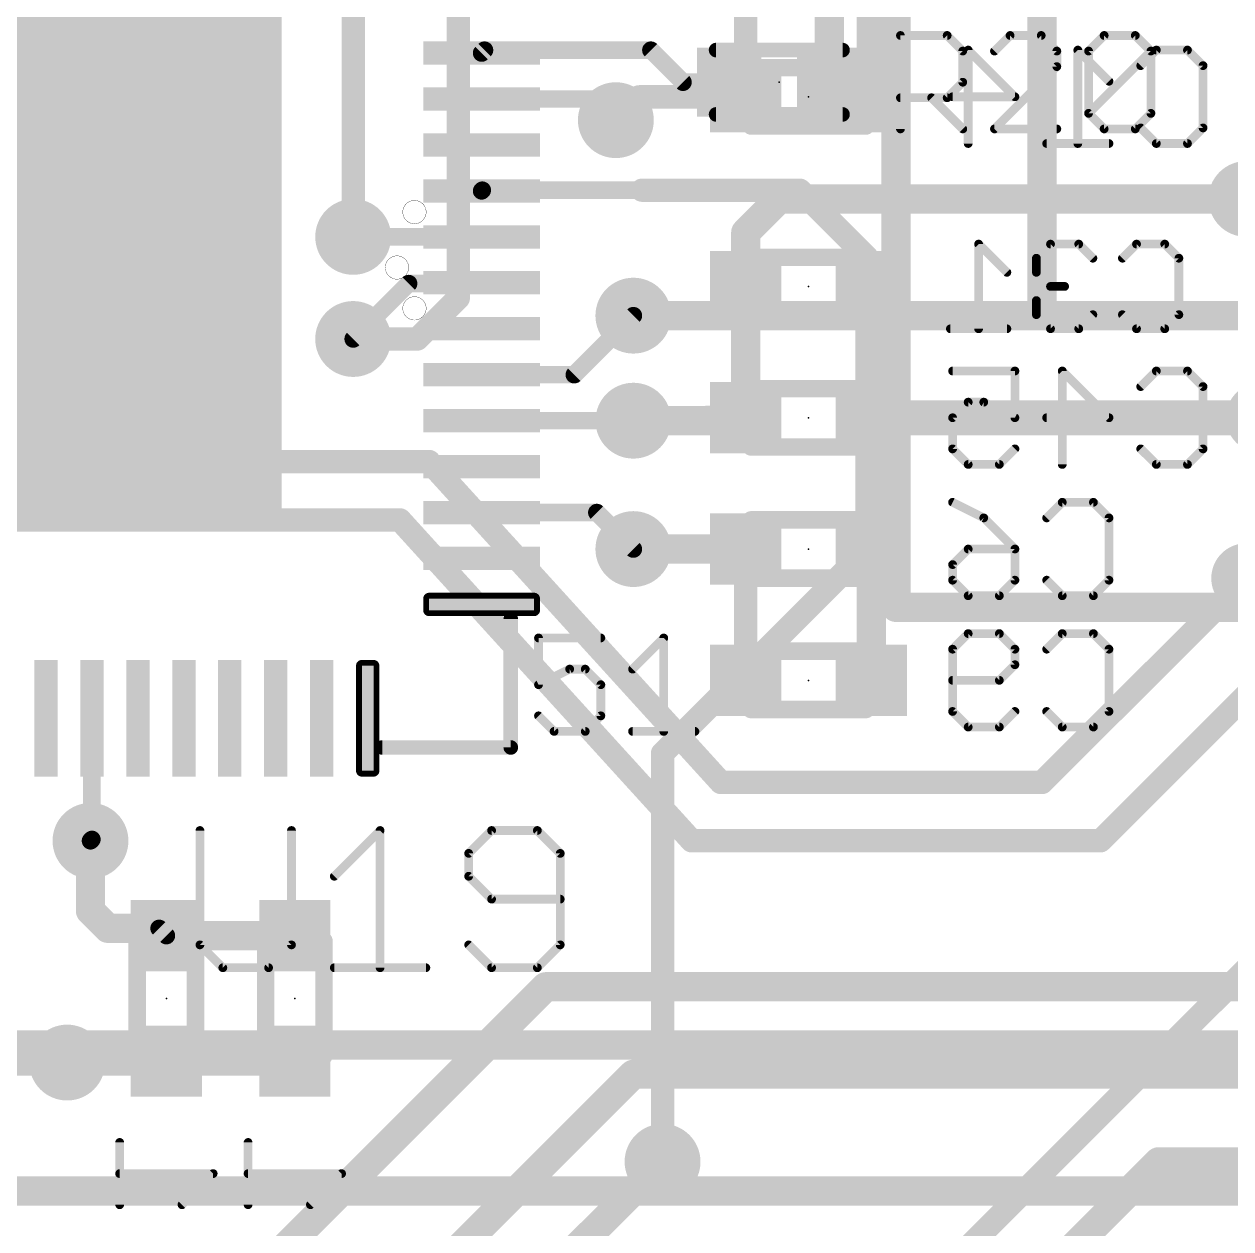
# Model space of a CAD drawing. Extents: x -18 to 144, y -21 to 125.
# Drawn here: x 57.18 to 67.68, y 59.36 to 69.85 of the extents above; entities that cross this region are included whole.
import ezdxf

# ---------------------------------------------------------------- set-up
doc = ezdxf.new("R2010")
doc.units = 0
for name, color, linetype in [('1', 22, 'CONTINUOUS'), ('114', 4, 'CONTINUOUS'), ('15', 23, 'CONTINUOUS'), ('16', 132, 'CONTINUOUS'), ('18', 110, 'CONTINUOUS'), ('21', 253, 'CONTINUOUS'), ('22', 251, 'CONTINUOUS'), ('23', 53, 'CONTINUOUS'), ('24', 53, 'CONTINUOUS'), ('25', 253, 'CONTINUOUS'), ('27', 252, 'CONTINUOUS'), ('28', 251, 'CONTINUOUS')]:
    doc.layers.add(name, color=color, linetype=linetype)

# ---------------------------------------------------------------- blocks, each defined once
blk = doc.blocks.new('RECT')
blk.add_solid([(-0.5, -0.5), (0.5, -0.5), (-0.5, 0.5), (0.5, 0.5)])
blk = doc.blocks.new('RECT32512X162560R50')
at = {"const_width": 0.0508}
blk.add_lwpolyline([(0.0762, -0.4572), (0.0762, 0.4572, 0.4142), (0.0508, 0.4826), (-0.0508, 0.4826, 0.4142), (-0.0762, 0.4572), (-0.0762, -0.4572, 0.4142), (-0.0508, -0.4826), (0.0508, -0.4826, 0.4142)], format="xyb", close=True, dxfattribs=at)
blk.add_solid([(-0.0635, -0.4699), (0.0635, -0.4699), (-0.0635, 0.4699), (0.0635, 0.4699)])
blk = doc.blocks.new('ROUNDV')
at = {"const_width": 0.5}
blk.add_lwpolyline([(0, -0.25, 1), (0, 0.25, 1), (0, -0.25)], format="xyb", dxfattribs=at)

msp = doc.modelspace()

# ---------------------------------------------------------------- linework, layer by layer
at = {"layer": '1'}
for points, const_width in [([(64.189, 69.342), (64.189, 70.485)], 0.254), ([(61.1886, 69.6214), (61.1632, 69.596)], 0.1524), ([(62.6364, 69.6214), (61.1886, 69.6214)], 0.1524), ([(62.9158, 69.342), (62.6364, 69.6214)], 0.1524), ([(63.319, 69.342), (62.9158, 69.342)], 0.1524), ([(61.1632, 69.196), (62.122, 69.196)], 0.1524), ([(62.122, 69.196), (62.3316, 69.0118)], 0.1524), ([(61.1694, 68.4022), (61.1632, 68.396)], 0.1524), ([(62.5602, 68.4022), (61.1694, 68.4022)], 0.1524), ([(62.5602, 68.4022), (63.9318, 68.4022)], 0.2032), ([(63.9318, 68.4022), (64.516, 67.818)], 0.2032), ([(60.1216, 67.996), (60.0456, 67.9958)], 0.1524), ([(61.1632, 67.996), (60.1216, 67.996)], 0.1524), ([(64.516, 67.818), (64.516, 65.278)], 0.2032), ([(60.5282, 67.5894), (60.0456, 67.1068)], 0.1524), ([(60.5282, 67.5894), (60.674, 67.5894)], 0.1524), ([(60.674, 67.5894), (61.1632, 67.596)], 0.1524), ([(61.97, 66.796), (62.484, 67.31)], 0.1524), ([(57.9882, 66.929), (56.2102, 66.929)], 0.254), ([(61.1632, 66.796), (61.97, 66.796)], 0.1524), ([(62.3066, 66.396), (61.1632, 66.396)], 0.1524), ([(62.484, 66.3956), (62.3066, 66.396)], 0.1524), ([(62.166, 65.596), (61.1632, 65.596)], 0.1524), ([(62.484, 65.278), (62.166, 65.596)], 0.1524), ([(64.516, 65.278), (62.738, 63.5)], 0.2032), ([(64.0334, 57.8358), (70.7136, 64.516)], 0.2032), ([(57.772, 63.8048), (57.772, 62.7504)], 0.1524), ([(62.738, 63.5), (62.738, 59.944)], 0.2032), ([(57.772, 62.7504), (57.7596, 62.738)], 0.1524)]:
    msp.add_lwpolyline(points, dxfattribs=dict(at, const_width=const_width))
for points, const_width in [([(61.1363, 69.6229, 1), (61.1901, 69.5691)], 0.0762), ([(61.1886, 69.6595, 1), (61.1886, 69.5833)], 0.0762), ([(61.2155, 69.5945, 1), (61.1617, 69.6483)], 0.0762), ([(62.6633, 69.6483, 1), (62.6095, 69.5945)], 0.0762), ([(62.6364, 69.5833, 1), (62.6364, 69.6595)], 0.0762), ([(62.9158, 69.3801, 1), (62.9158, 69.3039)], 0.0762), ([(63.319, 69.3039, 1), (63.319, 69.3801)], 0.0762), ([(62.8889, 69.3151, 1), (62.9427, 69.3689)], 0.0762), ([(64.1255, 69.342, 1), (64.2525, 69.342)], 0.127), ([(61.1632, 69.2341, 1), (61.1632, 69.1579)], 0.0762), ([(62.1472, 69.2246, 1), (62.0968, 69.1674)], 0.0762), ([(62.122, 69.1579, 1), (62.122, 69.2341)], 0.0762), ([(62.3064, 68.9832, 1), (62.3568, 69.0404)], 0.0762), ([(61.1694, 68.4403, 1), (61.1694, 68.3641)], 0.0762), ([(61.1963, 68.3753, 1), (61.1425, 68.4291)], 0.0762), ([(62.5602, 68.453, 1), (62.5602, 68.3514)], 0.1016), ([(62.5602, 68.3641, 1), (62.5602, 68.4403)], 0.0762), ([(63.9677, 68.4381, 1), (63.8959, 68.3663)], 0.1016), ([(63.9318, 68.3514, 1), (63.9318, 68.453)], 0.1016), ([(61.1363, 68.4229, 1), (61.1901, 68.3691)], 0.0762), ([(60.0455, 68.0339, 1), (60.0457, 67.9577)], 0.0762), ([(60.1216, 68.0341, 1), (60.1216, 67.9579)], 0.0762), ([(60.1217, 67.9579, 1), (60.1215, 68.0341)], 0.0762), ([(61.1632, 67.9579, 1), (61.1632, 68.0341)], 0.0762), ([(64.5668, 67.818, 1), (64.4652, 67.818)], 0.1016), ([(64.4801, 67.7821, 1), (64.5519, 67.8539)], 0.1016), ([(60.5282, 67.6275, 1), (60.5282, 67.5513)], 0.0762), ([(60.5551, 67.5625, 1), (60.5013, 67.6163)], 0.0762), ([(60.6735, 67.6275, 1), (60.6745, 67.5513)], 0.0762), ([(60.674, 67.5513, 1), (60.674, 67.6275)], 0.0762), ([(61.1637, 67.5579, 1), (61.1627, 67.6341)], 0.0762), ([(62.5109, 67.2831, 1), (62.4571, 67.3369)], 0.0762), ([(60.0187, 67.1337, 1), (60.0725, 67.0799)], 0.0762), ([(57.9882, 66.8655, 1), (57.9882, 66.9925)], 0.127), ([(61.1632, 66.8341, 1), (61.1632, 66.7579)], 0.0762), ([(61.9431, 66.8229, 1), (61.9969, 66.7691)], 0.0762), ([(61.97, 66.7579, 1), (61.97, 66.8341)], 0.0762), ([(61.1632, 66.4341, 1), (61.1632, 66.3579)], 0.0762), ([(62.3067, 66.4341, 1), (62.3065, 66.3579)], 0.0762), ([(62.3066, 66.3579, 1), (62.3066, 66.4341)], 0.0762), ([(62.4839, 66.3575, 1), (62.4841, 66.4337)], 0.0762), ([(61.1632, 65.6341, 1), (61.1632, 65.5579)], 0.0762), ([(62.1929, 65.6229, 1), (62.1391, 65.5691)], 0.0762), ([(62.166, 65.5579, 1), (62.166, 65.6341)], 0.0762), ([(62.4571, 65.2511, 1), (62.5109, 65.3049)], 0.0762), ([(64.4652, 65.278, 1), (64.5668, 65.278)], 0.1016), ([(64.5519, 65.2421, 1), (64.4801, 65.3139)], 0.1016), ([(57.8101, 63.8048, 1), (57.7339, 63.8048)], 0.0762), ([(62.7888, 63.5, 1), (62.6872, 63.5)], 0.1016), ([(62.7021, 63.5359, 1), (62.7739, 63.4641)], 0.1016), ([(57.7327, 62.7649, 1), (57.7865, 62.7111)], 0.0762), ([(57.7989, 62.7235, 1), (57.7451, 62.7773)], 0.0762), ([(57.7339, 62.7504, 1), (57.8101, 62.7504)], 0.0762), ([(62.6872, 59.944, 1), (62.7888, 59.944)], 0.1016)]:
    msp.add_lwpolyline(points, format="xyb", dxfattribs=dict(at, const_width=const_width))
at = {"layer": '114', "const_width": 0.0025}
for points in [[(60.579, 68.1101, 1), (60.579, 68.3133, 1), (60.579, 68.1101)], [(60.4266, 67.6275, 1), (60.4266, 67.8307, 1), (60.4266, 67.6275)], [(60.579, 67.2719, 1), (60.579, 67.4751, 1), (60.579, 67.2719)]]:
    msp.add_lwpolyline(points, format="xyb", dxfattribs=at)
at = {"layer": '15', "const_width": 0.254}
for points in [[(66.04, 67.31), (66.04, 78.994)], [(64.77, 76.962), (64.77, 64.77)], [(62.484, 67.31), (68.326, 67.31)], [(68.58, 67.31), (66.04, 67.31)], [(64.77, 64.77), (85.09, 64.77)], [(77.47, 60.96), (46.99, 60.96)], [(45.72, 59.69), (76.2, 59.69)]]:
    msp.add_lwpolyline(points, dxfattribs=at)
at = {"layer": '15', "const_width": 0.127}
for points in [[(62.484, 67.3735, 1), (62.484, 67.2465)], [(66.04, 67.3735, 1), (66.04, 67.2465)], [(65.9765, 67.31, 1), (66.1035, 67.31)], [(64.77, 64.8335, 1), (64.77, 64.7065)], [(64.7065, 64.77, 1), (64.8335, 64.77)]]:
    msp.add_lwpolyline(points, format="xyb", dxfattribs=at)
at = {"layer": '16'}
for points, const_width in [([(60.96, 70.7644), (60.96, 67.4624)], 0.2032), ([(60.0456, 67.9958), (60.0456, 70.5866)], 0.2032), ([(64.5541, 69.215), (64.5541, 70.358)], 0.254), ([(63.4619, 70.358), (63.4619, 69.215)], 0.2032), ([(62.5348, 69.215), (62.3316, 69.0118)], 0.2032), ([(63.4619, 69.215), (62.5348, 69.215)], 0.2032), ([(63.4619, 68.0339), (63.754, 68.326)], 0.254), ([(63.754, 68.326), (67.818, 68.326)], 0.254), ([(63.4619, 67.564), (63.4619, 68.0339)], 0.254), ([(63.4619, 67.564), (63.4619, 66.421)], 0.254), ([(64.5541, 67.564), (64.5541, 66.421)], 0.254), ([(60.96, 67.4624), (60.6044, 67.1068)], 0.2032), ([(60.6044, 67.1068), (60.0456, 67.1068)], 0.2032), ([(64.5541, 66.421), (64.6811, 66.548)], 0.3048), ([(64.6811, 66.548), (64.6938, 66.3448)], 0.3048), ([(63.0809, 66.3956), (62.484, 66.3956)], 0.254), ([(63.4619, 66.421), (63.0809, 66.3956)], 0.254), ([(63.0809, 66.3956), (63.5, 66.3956)], 0.254), ([(64.5541, 66.421), (64.5541, 65.278)], 0.254), ([(64.6938, 66.3448), (64.77, 66.421)], 0.3048), ([(64.77, 66.421), (67.945, 66.421)], 0.3048), ([(60.706, 66.04), (52.07, 66.04)], 0.2032), ([(63.246, 63.246), (60.706, 66.04)], 0.2032), ([(60.452, 65.532), (53.213, 65.532)], 0.2032), ([(62.992, 62.738), (60.452, 65.532)], 0.2032), ([(63.4619, 65.278), (62.484, 65.278)], 0.254), ([(63.4619, 65.278), (63.4619, 64.135)], 0.2032), ([(64.5541, 65.278), (64.5541, 64.135)], 0.254), ([(67.818, 65.024), (66.04, 63.246)], 0.2032), ([(68.834, 65.024), (66.548, 62.738)], 0.2032), ([(66.04, 63.246), (63.246, 63.246)], 0.2032), ([(57.7596, 62.738), (57.7596, 62.1284)], 0.254), ([(66.548, 62.738), (62.992, 62.738)], 0.2032), ([(57.7596, 62.1284), (57.912, 61.976)], 0.254), ([(57.912, 61.976), (58.3565, 61.976)], 0.254), ([(58.3565, 61.976), (58.42, 61.9125)], 0.1524), ([(58.42, 61.9125), (59.5376, 61.9125)], 0.254), ([(61.722, 61.468), (58.7248, 58.4708)], 0.254), ([(77.47, 61.468), (61.722, 61.468)], 0.254), ([(56.6928, 60.8203), (57.5691, 60.8203)], 0.254), ([(57.5691, 60.8203), (57.5564, 60.8076)], 0.254), ([(57.5945, 60.8203), (57.5564, 60.8076)], 0.254), ([(58.42, 60.8203), (57.5945, 60.8203)], 0.254), ([(59.5376, 60.8203), (58.42, 60.8203)], 0.254), ([(59.7408, 57.9628), (62.484, 60.706)], 0.254), ([(62.484, 60.706), (84.836, 60.706)], 0.254), ([(62.738, 59.944), (60.2488, 57.4548)], 0.254), ([(64.516, 57.404), (67.056, 59.944)], 0.254), ([(67.056, 59.944), (77.47, 59.944)], 0.254)]:
    msp.add_lwpolyline(points, dxfattribs=dict(at, const_width=const_width))
for points, const_width in [([(62.5348, 69.2658, 1), (62.5348, 69.1642)], 0.1016), ([(62.5707, 69.1791, 1), (62.4989, 69.2509)], 0.1016), ([(63.4619, 69.1642, 1), (63.4619, 69.2658)], 0.1016), ([(63.4111, 69.215, 1), (63.5127, 69.215)], 0.1016), ([(64.4906, 69.215, 1), (64.6176, 69.215)], 0.127), ([(62.2957, 69.0477, 1), (62.3675, 68.9759)], 0.1016), ([(63.754, 68.3895, 1), (63.754, 68.2625)], 0.127), ([(63.7989, 68.2811, 1), (63.7091, 68.3709)], 0.127), ([(63.5254, 68.0339, 1), (63.3984, 68.0339)], 0.127), ([(63.417, 68.0788, 1), (63.5068, 67.989)], 0.127), ([(59.9948, 67.9958, 1), (60.0964, 67.9958)], 0.1016), ([(63.5254, 67.564, 1), (63.3984, 67.564)], 0.127), ([(64.6176, 67.564, 1), (64.4906, 67.564)], 0.127), ([(60.9959, 67.4265, 1), (60.9241, 67.4983)], 0.1016), ([(63.3984, 67.564, 1), (63.5254, 67.564)], 0.127), ([(60.9092, 67.4624, 1), (61.0108, 67.4624)], 0.1016), ([(60.0456, 67.1576, 1), (60.0456, 67.056)], 0.1016), ([(60.5685, 67.1427, 1), (60.6403, 67.0709)], 0.1016), ([(60.6044, 67.056, 1), (60.6044, 67.1576)], 0.1016), ([(64.7572, 66.5528, 1), (64.605, 66.5432)], 0.1524), ([(64.735, 66.4941, 1), (64.6272, 66.6019)], 0.1524), ([(62.484, 66.4591, 1), (62.484, 66.3321)], 0.127), ([(63.0809, 66.4591, 1), (63.0809, 66.3321)], 0.127), ([(63.0767, 66.459, 1), (63.0851, 66.3322)], 0.127), ([(63.0809, 66.3321, 1), (63.0809, 66.4591)], 0.127), ([(63.3984, 66.421, 1), (63.5254, 66.421)], 0.127), ([(63.4661, 66.3576, 1), (63.4577, 66.4844)], 0.127), ([(63.5, 66.3321, 1), (63.5, 66.4591)], 0.127), ([(64.5002, 66.4749, 1), (64.608, 66.3671)], 0.1524), ([(64.6176, 66.421, 1), (64.4906, 66.421)], 0.127), ([(64.4906, 66.421, 1), (64.6176, 66.421)], 0.127), ([(64.6399, 66.3987, 1), (64.7477, 66.2909)], 0.1524), ([(64.77, 66.4972, 1), (64.77, 66.3448)], 0.1524), ([(64.8239, 66.3671, 1), (64.7161, 66.4749)], 0.1524), ([(64.6177, 66.34, 1), (64.7699, 66.3496)], 0.1524), ([(60.7436, 66.0742, 1), (60.6684, 66.0058)], 0.1016), ([(60.706, 65.9892, 1), (60.706, 66.0908)], 0.1016), ([(60.4896, 65.5662, 1), (60.4144, 65.4978)], 0.1016), ([(60.452, 65.4812, 1), (60.452, 65.5828)], 0.1016), ([(62.484, 65.3415, 1), (62.484, 65.2145)], 0.127), ([(63.5127, 65.278, 1), (63.4111, 65.278)], 0.1016), ([(63.4619, 65.2145, 1), (63.4619, 65.3415)], 0.127), ([(64.6176, 65.278, 1), (64.4906, 65.278)], 0.127), ([(64.4906, 65.278, 1), (64.6176, 65.278)], 0.127), ([(63.4111, 64.135, 1), (63.5127, 64.135)], 0.1016), ([(64.4906, 64.135, 1), (64.6176, 64.135)], 0.127), ([(63.246, 63.2968, 1), (63.246, 63.1952)], 0.1016), ([(63.2084, 63.2118, 1), (63.2836, 63.2802)], 0.1016), ([(66.0041, 63.2819, 1), (66.0759, 63.2101)], 0.1016), ([(66.04, 63.1952, 1), (66.04, 63.2968)], 0.1016), ([(57.8231, 62.738, 1), (57.6961, 62.738)], 0.127), ([(62.992, 62.7888, 1), (62.992, 62.6872)], 0.1016), ([(62.9544, 62.7038, 1), (63.0296, 62.7722)], 0.1016), ([(66.5121, 62.7739, 1), (66.5839, 62.7021)], 0.1016), ([(66.548, 62.6872, 1), (66.548, 62.7888)], 0.1016), ([(57.8045, 62.1733, 1), (57.7147, 62.0835)], 0.127), ([(57.6961, 62.1284, 1), (57.8231, 62.1284)], 0.127), ([(57.912, 62.0395, 1), (57.912, 61.9125)], 0.127), ([(57.8671, 61.9311, 1), (57.9569, 62.0209)], 0.127), ([(58.3565, 61.9125, 1), (58.3565, 62.0395)], 0.127), ([(58.3834, 62.0029, 1), (58.3296, 61.9491)], 0.0762), ([(58.42, 61.976, 1), (58.42, 61.849)], 0.127), ([(58.3931, 61.8856, 1), (58.4469, 61.9394)], 0.0762), ([(59.5376, 61.849, 1), (59.5376, 61.976)], 0.127), ([(61.722, 61.5315, 1), (61.722, 61.4045)], 0.127), ([(61.7669, 61.4231, 1), (61.6771, 61.5129)], 0.127), ([(57.5363, 60.8678, 1), (57.5765, 60.7474)], 0.127), ([(57.5115, 60.8525, 1), (57.6013, 60.7627)], 0.127), ([(57.614, 60.7754, 1), (57.5242, 60.8652)], 0.127), ([(57.5945, 60.8838, 1), (57.5945, 60.7568)], 0.127), ([(57.5691, 60.7568, 1), (57.5691, 60.8838)], 0.127), ([(57.6146, 60.7601, 1), (57.5744, 60.8805)], 0.127), ([(58.42, 60.8838, 1), (58.42, 60.7568)], 0.127), ([(58.42, 60.7568, 1), (58.42, 60.8838)], 0.127), ([(59.5376, 60.7568, 1), (59.5376, 60.8838)], 0.127), ([(62.484, 60.7695, 1), (62.484, 60.6425)], 0.127), ([(62.5289, 60.6611, 1), (62.4391, 60.7509)], 0.127), ([(62.7829, 59.8991, 1), (62.6931, 59.9889)], 0.127), ([(67.056, 60.0075, 1), (67.056, 59.8805)], 0.127), ([(67.1009, 59.8991, 1), (67.0111, 59.9889)], 0.127)]:
    msp.add_lwpolyline(points, format="xyb", dxfattribs=dict(at, const_width=const_width))
at = {"layer": '21'}
for points, const_width in [([(63.204, 69.6538, 1), (63.204, 69.5902)], 0.0635), ([(64.304, 69.5902, 1), (64.304, 69.6538)], 0.0635), ([(63.204, 69.0938, 1), (63.204, 69.0302)], 0.0635), ([(64.304, 69.0302, 1), (64.304, 69.0938)], 0.0635), ([(61.449, 64.6684, 1), (61.3854, 64.6684)], 0.0635), ([(61.6776, 64.504, 1), (61.6395, 64.504)], 0.0381), ([(61.6585, 64.523, 1), (61.6585, 64.4849)], 0.0381), ([(62.2008, 64.4849, 1), (62.2008, 64.523)], 0.0381), ([(62.7673, 64.504, 1), (62.7292, 64.504)], 0.0381), ([(62.7617, 64.4905, 1), (62.7348, 64.5175)], 0.0381), ([(61.9297, 64.2519, 1), (61.9297, 64.2138)], 0.0381), ([(61.9382, 64.2158, 1), (61.9211, 64.2499)], 0.0381), ([(62.0787, 64.2463, 1), (62.0518, 64.2194)], 0.0381), ([(62.0652, 64.2138, 1), (62.0652, 64.2519)], 0.0381), ([(62.4636, 64.2463, 1), (62.4905, 64.2194)], 0.0381), ([(61.65, 64.1143, 1), (61.667, 64.0802)], 0.0381), ([(61.6395, 64.0972, 1), (61.6776, 64.0972)], 0.0381), ([(62.2199, 64.0972, 1), (62.1818, 64.0972)], 0.0381), ([(62.1874, 64.0838, 1), (62.2143, 64.1107)], 0.0381), ([(61.672, 63.8396, 1), (61.645, 63.8126)], 0.0381), ([(62.2143, 63.8126, 1), (62.1874, 63.8396)], 0.0381), ([(62.1818, 63.8261, 1), (62.2199, 63.8261)], 0.0381), ([(61.7941, 63.7096, 1), (61.7941, 63.6715)], 0.0381), ([(61.7806, 63.677, 1), (61.8076, 63.704)], 0.0381), ([(62.0518, 63.704, 1), (62.0787, 63.677)], 0.0381), ([(62.0652, 63.6715, 1), (62.0652, 63.7096)], 0.0381), ([(62.4771, 63.7096, 1), (62.4771, 63.6715)], 0.0381), ([(62.7292, 63.6905, 1), (62.7673, 63.6905)], 0.0381), ([(63.0194, 63.6715, 1), (63.0194, 63.7096)], 0.0381), ([(60.2996, 63.5826, 1), (60.2996, 63.5191)], 0.0635), ([(61.3854, 63.5508, 1), (61.449, 63.5508)], 0.0635), ([(61.4172, 63.5191, 1), (61.4172, 63.5826)], 0.0635)]:
    msp.add_lwpolyline(points, format="xyb", dxfattribs=dict(at, const_width=const_width))
for points, const_width in [([(63.204, 69.622), (64.304, 69.622)], 0.127), ([(63.204, 69.062), (64.304, 69.062)], 0.127), ([(61.4172, 64.6684), (61.4172, 63.5508)], 0.127), ([(62.2008, 64.504), (61.6585, 64.504)], 0.0762), ([(61.6585, 64.504), (61.6585, 64.0972)], 0.0762), ([(62.4771, 64.2328), (62.7482, 64.504)], 0.0762), ([(62.7482, 64.504), (62.7482, 63.6905)], 0.0762), ([(61.6585, 64.0972), (61.9297, 64.2328)], 0.0762), ([(61.9297, 64.2328), (62.0652, 64.2328)], 0.0762), ([(62.0652, 64.2328), (62.2008, 64.0972)], 0.0762), ([(62.2008, 64.0972), (62.2008, 63.8261)], 0.0762), ([(61.7941, 63.6905), (61.6585, 63.8261)], 0.0762), ([(62.2008, 63.8261), (62.0652, 63.6905)], 0.0762), ([(62.0652, 63.6905), (61.7941, 63.6905)], 0.0762), ([(62.4771, 63.6905), (63.0194, 63.6905)], 0.0762), ([(61.4172, 63.5508), (60.2996, 63.5508)], 0.127)]:
    msp.add_lwpolyline(points, dxfattribs=dict(at, const_width=const_width))
at = {"layer": '22', "const_width": 0.1524}
for points in [[(63.508, 69.469), (64.508, 69.469)], [(64.508, 68.961), (63.508, 68.961)], [(63.508, 67.818), (64.508, 67.818)], [(64.508, 67.31), (63.508, 67.31)], [(63.508, 66.675), (64.508, 66.675)], [(64.508, 66.167), (63.508, 66.167)], [(63.508, 65.532), (64.508, 65.532)], [(64.508, 65.024), (63.508, 65.024)], [(63.508, 64.389), (64.508, 64.389)], [(64.508, 63.881), (63.508, 63.881)], [(58.166, 60.8664), (58.166, 61.8664)], [(58.674, 61.8664), (58.674, 60.8664)], [(59.2836, 60.8664), (59.2836, 61.8664)], [(59.7916, 61.8664), (59.7916, 60.8664)]]:
    msp.add_lwpolyline(points, dxfattribs=at)
at = {"layer": '22', "const_width": 0.0762}
for points in [[(63.508, 69.5071, 1), (63.508, 69.4309)], [(64.508, 69.4309, 1), (64.508, 69.5071)], [(63.508, 68.9991, 1), (63.508, 68.9229)], [(64.508, 68.9229, 1), (64.508, 68.9991)], [(63.508, 67.8561, 1), (63.508, 67.7799)], [(64.508, 67.7799, 1), (64.508, 67.8561)], [(63.508, 67.3481, 1), (63.508, 67.2719)], [(64.508, 67.2719, 1), (64.508, 67.3481)], [(63.508, 66.7131, 1), (63.508, 66.6369)], [(64.508, 66.6369, 1), (64.508, 66.7131)], [(63.508, 66.2051, 1), (63.508, 66.1289)], [(64.508, 66.1289, 1), (64.508, 66.2051)], [(63.508, 65.5701, 1), (63.508, 65.4939)], [(64.508, 65.4939, 1), (64.508, 65.5701)], [(63.508, 65.0621, 1), (63.508, 64.9859)], [(64.508, 64.9859, 1), (64.508, 65.0621)], [(63.508, 64.4271, 1), (63.508, 64.3509)], [(64.508, 64.3509, 1), (64.508, 64.4271)], [(63.508, 63.9191, 1), (63.508, 63.8429)], [(64.508, 63.8429, 1), (64.508, 63.9191)], [(58.2041, 61.8664, 1), (58.1279, 61.8664)], [(58.7121, 61.8664, 1), (58.6359, 61.8664)], [(59.3217, 61.8664, 1), (59.2455, 61.8664)], [(59.8297, 61.8664, 1), (59.7535, 61.8664)], [(58.1279, 60.8664, 1), (58.2041, 60.8664)], [(58.6359, 60.8664, 1), (58.7121, 60.8664)], [(59.2455, 60.8664, 1), (59.3217, 60.8664)], [(59.7535, 60.8664, 1), (59.8297, 60.8664)]]:
    msp.add_lwpolyline(points, format="xyb", dxfattribs=at)
at = {"layer": '23'}
msp.add_point((63.754, 69.342), dxfattribs=at)
at = {"layer": '24'}
for p in [(64.008, 69.215), (64.008, 67.564), (64.008, 66.421), (64.008, 65.278), (64.008, 64.135), (58.42, 61.3664), (59.5376, 61.3664)]:
    msp.add_point(p, dxfattribs=at)
at = {"layer": '25', "const_width": 0.0762}
for points in [[(64.8081, 68.9356), (64.8081, 69.7491)], [(64.8081, 69.7491), (65.2148, 69.7491)], [(65.2148, 69.7491), (65.3504, 69.6135)], [(65.7623, 69.7491), (65.6267, 69.6135)], [(66.0334, 69.7491), (65.7623, 69.7491)], [(66.169, 69.6135), (66.0334, 69.7491)], [(66.4453, 69.6135), (66.5808, 69.7491)], [(66.5808, 69.7491), (66.852, 69.7491)], [(66.852, 69.7491), (66.9876, 69.6135)], [(65.3504, 69.6135), (65.3504, 69.3423)], [(66.169, 69.4779), (66.169, 69.6135)], [(66.4453, 69.0712), (66.4453, 69.6135)], [(66.4453, 69.0712), (66.9876, 69.6135)], [(66.9876, 69.6135), (66.9876, 69.0712)], [(65.6267, 68.9356), (66.169, 69.4779)], [(65.3504, 69.3423), (65.2148, 69.2068)], [(65.2148, 69.2068), (64.8081, 69.2068)], [(65.0793, 69.2068), (65.3504, 68.9356)], [(66.5808, 68.9356), (66.4453, 69.0712)], [(66.9876, 69.0712), (66.852, 68.9356)], [(66.169, 68.9356), (65.6267, 68.9356)], [(66.852, 68.9356), (66.5808, 68.9356)]]:
    msp.add_lwpolyline(points, dxfattribs=at)
at = {"layer": '25', "const_width": 0.0381}
for points in [[(64.8271, 69.7491, 1), (64.7891, 69.7491)], [(64.8081, 69.7681, 1), (64.8081, 69.73)], [(65.2283, 69.7626, 1), (65.2014, 69.7356)], [(65.2148, 69.73, 1), (65.2148, 69.7681)], [(65.7623, 69.7681, 1), (65.7623, 69.73)], [(65.7757, 69.7356, 1), (65.7488, 69.7626)], [(66.0469, 69.7626, 1), (66.02, 69.7356)], [(66.0334, 69.73, 1), (66.0334, 69.7681)], [(66.5808, 69.7681, 1), (66.5808, 69.73)], [(66.5943, 69.7356, 1), (66.5674, 69.7626)], [(66.8655, 69.7626, 1), (66.8385, 69.7356)], [(66.852, 69.73, 1), (66.852, 69.7681)], [(65.3695, 69.6135, 1), (65.3314, 69.6135)], [(65.337, 69.6, 1), (65.3639, 69.627)], [(65.6132, 69.627, 1), (65.6401, 69.6)], [(66.1881, 69.6135, 1), (66.15, 69.6135)], [(66.1555, 69.6, 1), (66.1825, 69.627)], [(66.4318, 69.627, 1), (66.4587, 69.6)], [(66.4643, 69.6135, 1), (66.4262, 69.6135)], [(67.0066, 69.6135, 1), (66.9685, 69.6135)], [(67.0011, 69.6, 1), (66.9741, 69.627)], [(66.9741, 69.6, 1), (67.0011, 69.627)], [(66.15, 69.4779, 1), (66.1881, 69.4779)], [(66.1825, 69.4645, 1), (66.1555, 69.4914)], [(65.3314, 69.3423, 1), (65.3695, 69.3423)], [(65.3639, 69.3289, 1), (65.337, 69.3558)], [(64.8081, 69.2258, 1), (64.8081, 69.1877)], [(65.0927, 69.2202, 1), (65.0658, 69.1933)], [(65.2014, 69.2202, 1), (65.2283, 69.1933)], [(65.2148, 69.1877, 1), (65.2148, 69.2258)], [(66.4587, 69.0847, 1), (66.4318, 69.0577)], [(66.4318, 69.0847, 1), (66.4587, 69.0577)], [(67.0011, 69.0577, 1), (66.9741, 69.0847)], [(66.4262, 69.0712, 1), (66.4643, 69.0712)], [(66.9685, 69.0712, 1), (67.0066, 69.0712)], [(64.7891, 68.9356, 1), (64.8271, 68.9356)], [(65.337, 68.9221, 1), (65.3639, 68.9491)], [(65.6132, 68.9491, 1), (65.6401, 68.9221)], [(65.6267, 68.9547, 1), (65.6267, 68.9166)], [(66.169, 68.9166, 1), (66.169, 68.9547)], [(66.5808, 68.9547, 1), (66.5808, 68.9166)], [(66.5674, 68.9221, 1), (66.5943, 68.9491)], [(66.8385, 68.9491, 1), (66.8655, 68.9221)], [(66.852, 68.9166, 1), (66.852, 68.9547)]]:
    msp.add_lwpolyline(points, format="xyb", dxfattribs=at)
at = {"layer": '27', "const_width": 0.0381}
for points in [[(58.7311, 62.8279, 1), (58.693, 62.8279)], [(59.5277, 62.8279, 1), (59.4896, 62.8279)], [(60.2988, 62.8279, 1), (60.2607, 62.8279)], [(60.2932, 62.8144, 1), (60.2663, 62.8414)], [(61.25, 62.847, 1), (61.25, 62.8089)], [(61.2635, 62.8144, 1), (61.2366, 62.8414)], [(61.6618, 62.8414, 1), (61.6348, 62.8144)], [(61.6483, 62.8089, 1), (61.6483, 62.847)], [(61.0699, 62.6288, 1), (61.0318, 62.6288)], [(61.0374, 62.6423, 1), (61.0644, 62.6153)], [(61.8665, 62.6288, 1), (61.8284, 62.6288)], [(61.834, 62.6153, 1), (61.8609, 62.6423)], [(59.868, 62.4431, 1), (59.895, 62.4162)], [(61.0318, 62.4296, 1), (61.0699, 62.4296)], [(61.0644, 62.4431, 1), (61.0374, 62.4162)], [(61.25, 62.2496, 1), (61.25, 62.2115)], [(61.2366, 62.217, 1), (61.2635, 62.244)], [(61.8474, 62.2115, 1), (61.8474, 62.2496)], [(58.7256, 61.8457, 1), (58.6986, 61.8188)], [(59.5221, 61.8188, 1), (59.4952, 61.8457)], [(61.0644, 61.8457, 1), (61.0374, 61.8188)], [(61.8609, 61.8188, 1), (61.834, 61.8457)], [(58.693, 61.8322, 1), (58.7311, 61.8322)], [(59.4896, 61.8322, 1), (59.5277, 61.8322)], [(61.8284, 61.8322, 1), (61.8665, 61.8322)], [(58.9112, 61.6522, 1), (58.9112, 61.6141)], [(58.8978, 61.6196, 1), (58.9247, 61.6466)], [(59.296, 61.6466, 1), (59.323, 61.6196)], [(59.3095, 61.6141, 1), (59.3095, 61.6522)], [(59.8815, 61.6522, 1), (59.8815, 61.6141)], [(60.2607, 61.6331, 1), (60.2988, 61.6331)], [(60.678, 61.6141, 1), (60.678, 61.6522)], [(61.25, 61.6522, 1), (61.25, 61.6141)], [(61.2366, 61.6196, 1), (61.2635, 61.6466)], [(61.6348, 61.6466, 1), (61.6618, 61.6196)], [(61.6483, 61.6141, 1), (61.6483, 61.6522)]]:
    msp.add_lwpolyline(points, format="xyb", dxfattribs=at)
at = {"layer": '27', "const_width": 0.0762}
for points in [[(58.7121, 62.8279), (58.7121, 61.8322)], [(59.5086, 61.8322), (59.5086, 62.8279)], [(59.8815, 62.4296), (60.2798, 62.8279)], [(60.2798, 62.8279), (60.2798, 61.6331)], [(61.25, 62.8279), (61.0509, 62.6288)], [(61.6483, 62.8279), (61.25, 62.8279)], [(61.8474, 62.6288), (61.6483, 62.8279)], [(61.0509, 62.6288), (61.0509, 62.4296)], [(61.8474, 61.8322), (61.8474, 62.6288)], [(61.0509, 62.4296), (61.25, 62.2305)], [(61.25, 62.2305), (61.8474, 62.2305)], [(58.7121, 61.8322), (58.9112, 61.6331)], [(59.3095, 61.6331), (59.5086, 61.8322)], [(61.0509, 61.8322), (61.25, 61.6331)], [(61.6483, 61.6331), (61.8474, 61.8322)], [(58.9112, 61.6331), (59.3095, 61.6331)], [(59.8815, 61.6331), (60.678, 61.6331)], [(61.25, 61.6331), (61.6483, 61.6331)]]:
    msp.add_lwpolyline(points, dxfattribs=at)
at = {"layer": '28', "const_width": 0.0762}
for points in [[(65.3977, 68.8086), (65.3977, 69.6221)], [(65.3977, 69.6221), (65.8045, 69.2153)], [(66.6231, 69.3509), (66.3519, 69.6221)], [(66.3519, 69.6221), (66.3519, 68.8086)], [(66.8993, 69.4865), (67.0349, 69.6221)], [(67.0349, 69.6221), (67.3061, 69.6221)], [(67.3061, 69.6221), (67.4416, 69.4865)], [(67.4416, 69.4865), (67.4416, 68.9442)], [(65.8045, 69.2153), (65.2622, 69.2153)], [(67.0349, 68.8086), (66.8993, 68.9442)], [(67.4416, 68.9442), (67.3061, 68.8086)], [(66.6231, 68.8086), (66.0807, 68.8086)], [(67.3061, 68.8086), (67.0349, 68.8086)], [(65.7343, 67.6872), (65.4886, 67.9329)], [(65.4886, 67.9329), (65.4886, 67.1957)], [(66.1141, 67.9329), (65.9912, 67.8101)], [(66.3599, 67.9329), (66.1141, 67.9329)], [(66.4827, 67.8101), (66.3599, 67.9329)], [(66.7397, 67.8101), (66.8625, 67.9329)], [(66.8625, 67.9329), (67.1083, 67.9329)], [(67.1083, 67.9329), (67.2311, 67.8101)], [(65.9912, 67.8101), (65.9912, 67.6872)], [(67.2311, 67.8101), (67.2311, 67.3186)], [(65.9912, 67.6872), (66.1141, 67.5643)], [(66.1141, 67.5643), (65.9912, 67.4414)], [(66.1141, 67.5643), (66.237, 67.5643)], [(65.9912, 67.4414), (65.9912, 67.3186)], [(65.9912, 67.3186), (66.1141, 67.1957)], [(66.3599, 67.1957), (66.4827, 67.3186)], [(66.8625, 67.1957), (66.7397, 67.3186)], [(67.2311, 67.3186), (67.1083, 67.1957)], [(65.7343, 67.1957), (65.2428, 67.1957)], [(66.1141, 67.1957), (66.3599, 67.1957)], [(67.1083, 67.1957), (66.8625, 67.1957)], [(65.2622, 66.8281), (65.8045, 66.8281)], [(65.8045, 66.8281), (65.8045, 66.4213)], [(66.2163, 66.0146), (66.2163, 66.8281)], [(66.2163, 66.8281), (66.6231, 66.4213)], [(66.8993, 66.6925), (67.0349, 66.8281)], [(67.0349, 66.8281), (67.3061, 66.8281)], [(67.3061, 66.8281), (67.4416, 66.6925)], [(67.4416, 66.6925), (67.4416, 66.1502)], [(65.3977, 66.5569), (65.2622, 66.4213)], [(65.5333, 66.5569), (65.3977, 66.5569)], [(65.8045, 66.4213), (65.5333, 66.5569)], [(65.2622, 66.4213), (65.2622, 66.1502)], [(66.6231, 66.4213), (66.0807, 66.4213)], [(65.2622, 66.1502), (65.3977, 66.0146)], [(65.6689, 66.0146), (65.8045, 66.1502)], [(67.0349, 66.0146), (66.8993, 66.1502)], [(67.4416, 66.1502), (67.3061, 66.0146)], [(65.3977, 66.0146), (65.6689, 66.0146)], [(67.3061, 66.0146), (67.0349, 66.0146)], [(65.2622, 65.6851), (65.5333, 65.5495)], [(66.0807, 65.5495), (66.2163, 65.6851)], [(66.2163, 65.6851), (66.4875, 65.6851)], [(66.4875, 65.6851), (66.6231, 65.5495)], [(65.5333, 65.5495), (65.8045, 65.2783)], [(66.6231, 65.5495), (66.6231, 65.0072)], [(65.2622, 65.1428), (65.3977, 65.2783)], [(65.3977, 65.2783), (65.8045, 65.2783)], [(65.8045, 65.2783), (65.8045, 65.0072)], [(65.2622, 65.0072), (65.2622, 65.1428)], [(65.3977, 64.8716), (65.2622, 65.0072)], [(65.8045, 65.0072), (65.6689, 64.8716)], [(66.2163, 64.8716), (66.0807, 65.0072)], [(66.6231, 65.0072), (66.4875, 64.8716)], [(65.6689, 64.8716), (65.3977, 64.8716)], [(66.4875, 64.8716), (66.2163, 64.8716)], [(65.2622, 64.4065), (65.3977, 64.5421)], [(65.3977, 64.5421), (65.6689, 64.5421)], [(65.6689, 64.5421), (65.8045, 64.4065)], [(66.0807, 64.4065), (66.2163, 64.5421)], [(66.2163, 64.5421), (66.4875, 64.5421)], [(66.4875, 64.5421), (66.6231, 64.4065)], [(65.2622, 63.8642), (65.2622, 64.4065)], [(65.8045, 64.4065), (65.8045, 64.2709)], [(66.6231, 64.4065), (66.6231, 63.8642)], [(65.8045, 64.2709), (65.6689, 64.1353)], [(65.6689, 64.1353), (65.2622, 64.1353)], [(65.3977, 63.7286), (65.2622, 63.8642)], [(65.8045, 63.8642), (65.6689, 63.7286)], [(66.2163, 63.7286), (66.0807, 63.8642)], [(66.6231, 63.8642), (66.4875, 63.7286)], [(65.6689, 63.7286), (65.3977, 63.7286)], [(66.4875, 63.7286), (66.2163, 63.7286)], [(58.0136, 59.5699), (58.0136, 60.1122)], [(59.1312, 59.5699), (59.1312, 60.1122)], [(58.8271, 59.8411), (58.0136, 59.8411)], [(58.5559, 59.5699), (58.8271, 59.8411)], [(59.9447, 59.8411), (59.1312, 59.8411)], [(59.6735, 59.5699), (59.9447, 59.8411)]]:
    msp.add_lwpolyline(points, dxfattribs=at)
at = {"layer": '28', "const_width": 0.0381}
for points in [[(65.4112, 69.6356, 1), (65.3843, 69.6086)], [(65.4168, 69.6221, 1), (65.3787, 69.6221)], [(66.3654, 69.6356, 1), (66.3384, 69.6086)], [(66.3709, 69.6221, 1), (66.3328, 69.6221)], [(67.0349, 69.6411, 1), (67.0349, 69.603)], [(67.0484, 69.6086, 1), (67.0214, 69.6356)], [(67.3195, 69.6356, 1), (67.2926, 69.6086)], [(67.3061, 69.603, 1), (67.3061, 69.6411)], [(67.4607, 69.4865, 1), (67.4226, 69.4865)], [(66.8858, 69.5, 1), (66.9128, 69.473)], [(67.4282, 69.473, 1), (67.4551, 69.5)], [(66.6096, 69.3375, 1), (66.6365, 69.3644)], [(65.2622, 69.2344, 1), (65.2622, 69.1963)], [(65.791, 69.2019, 1), (65.818, 69.2288)], [(65.8045, 69.1963, 1), (65.8045, 69.2344)], [(66.9128, 68.9577, 1), (66.8858, 68.9307)], [(67.4226, 68.9442, 1), (67.4607, 68.9442)], [(67.4551, 68.9307, 1), (67.4282, 68.9577)], [(65.3787, 68.8086, 1), (65.4168, 68.8086)], [(66.0807, 68.8276, 1), (66.0807, 68.7896)], [(66.3328, 68.8086, 1), (66.3709, 68.8086)], [(66.6231, 68.7896, 1), (66.6231, 68.8276)], [(67.0349, 68.8276, 1), (67.0349, 68.7896)], [(67.0214, 68.7951, 1), (67.0484, 68.8221)], [(67.2926, 68.8221, 1), (67.3195, 68.7951)], [(67.3061, 68.7896, 1), (67.3061, 68.8276)], [(65.502, 67.9464, 1), (65.4751, 67.9195)], [(65.5076, 67.9329, 1), (65.4695, 67.9329)], [(66.1141, 67.952, 1), (66.1141, 67.9139)], [(66.1276, 67.9195, 1), (66.1006, 67.9464)], [(66.3733, 67.9464, 1), (66.3464, 67.9195)], [(66.3599, 67.9139, 1), (66.3599, 67.952)], [(66.8625, 67.952, 1), (66.8625, 67.9139)], [(66.876, 67.9195, 1), (66.8491, 67.9464)], [(67.1217, 67.9464, 1), (67.0948, 67.9195)], [(67.1083, 67.9139, 1), (67.1083, 67.952)], [(66.0103, 67.8101, 1), (65.9722, 67.8101)], [(65.9778, 67.8235, 1), (66.0047, 67.7966)], [(66.4693, 67.7966, 1), (66.4962, 67.8235)], [(66.7262, 67.8235, 1), (66.7531, 67.7966)], [(67.2502, 67.8101, 1), (67.2121, 67.8101)], [(67.2177, 67.7966, 1), (67.2446, 67.8235)], [(65.7208, 67.6737, 1), (65.7478, 67.7007)], [(66.0047, 67.7007, 1), (65.9778, 67.6737)], [(65.9722, 67.6872, 1), (66.0103, 67.6872)], [(66.1141, 67.5834, 1), (66.1141, 67.5453)], [(66.1276, 67.5508, 1), (66.1006, 67.5778)], [(66.1006, 67.5508, 1), (66.1276, 67.5778)], [(66.237, 67.5453, 1), (66.237, 67.5834)], [(66.0103, 67.4414, 1), (65.9722, 67.4414)], [(65.9778, 67.4549, 1), (66.0047, 67.428)], [(66.0047, 67.332, 1), (65.9778, 67.3051)], [(65.9722, 67.3186, 1), (66.0103, 67.3186)], [(66.4962, 67.3051, 1), (66.4693, 67.332)], [(66.7531, 67.332, 1), (66.7262, 67.3051)], [(67.2121, 67.3186, 1), (67.2502, 67.3186)], [(67.2446, 67.3051, 1), (67.2177, 67.332)], [(65.2428, 67.2147, 1), (65.2428, 67.1767)], [(65.4695, 67.1957, 1), (65.5076, 67.1957)], [(65.7343, 67.1767, 1), (65.7343, 67.2147)], [(66.1141, 67.2147, 1), (66.1141, 67.1767)], [(66.1006, 67.1822, 1), (66.1276, 67.2092)], [(66.3464, 67.2092, 1), (66.3733, 67.1822)], [(66.3599, 67.1767, 1), (66.3599, 67.2147)], [(66.8625, 67.2147, 1), (66.8625, 67.1767)], [(66.8491, 67.1822, 1), (66.876, 67.2092)], [(67.0948, 67.2092, 1), (67.1217, 67.1822)], [(67.1083, 67.1767, 1), (67.1083, 67.2147)], [(65.2622, 66.8471, 1), (65.2622, 66.809)], [(65.8235, 66.8281, 1), (65.7854, 66.8281)], [(65.8045, 66.809, 1), (65.8045, 66.8471)], [(66.2298, 66.8416, 1), (66.2028, 66.8146)], [(66.2354, 66.8281, 1), (66.1973, 66.8281)], [(67.0349, 66.8471, 1), (67.0349, 66.809)], [(67.0484, 66.8146, 1), (67.0214, 66.8416)], [(67.3195, 66.8416, 1), (67.2926, 66.8146)], [(67.3061, 66.809, 1), (67.3061, 66.8471)], [(66.8858, 66.706, 1), (66.9128, 66.679)], [(67.4607, 66.6925, 1), (67.4226, 66.6925)], [(67.4282, 66.679, 1), (67.4551, 66.706)], [(65.3977, 66.576, 1), (65.3977, 66.5379)], [(65.4112, 66.5435, 1), (65.3843, 66.5704)], [(65.5418, 66.574, 1), (65.5248, 66.5399)], [(65.5333, 66.5379, 1), (65.5333, 66.576)], [(65.2812, 66.4213, 1), (65.2431, 66.4213)], [(65.2487, 66.4348, 1), (65.2756, 66.4079)], [(65.7854, 66.4213, 1), (65.8235, 66.4213)], [(65.796, 66.4043, 1), (65.813, 66.4384)], [(66.0807, 66.4404, 1), (66.0807, 66.4023)], [(66.6096, 66.4079, 1), (66.6365, 66.4348)], [(66.6231, 66.4023, 1), (66.6231, 66.4404)], [(65.2756, 66.1637, 1), (65.2487, 66.1367)], [(65.2431, 66.1502, 1), (65.2812, 66.1502)], [(65.818, 66.1367, 1), (65.791, 66.1637)], [(66.9128, 66.1637, 1), (66.8858, 66.1367)], [(67.4226, 66.1502, 1), (67.4607, 66.1502)], [(67.4551, 66.1367, 1), (67.4282, 66.1637)], [(65.3977, 66.0336, 1), (65.3977, 65.9956)], [(65.3843, 66.0011, 1), (65.4112, 66.0281)], [(65.6554, 66.0281, 1), (65.6824, 66.0011)], [(65.6689, 65.9956, 1), (65.6689, 66.0336)], [(66.1973, 66.0146, 1), (66.2354, 66.0146)], [(67.0349, 66.0336, 1), (67.0349, 65.9956)], [(67.0214, 66.0011, 1), (67.0484, 66.0281)], [(67.2926, 66.0281, 1), (67.3195, 66.0011)], [(67.3061, 65.9956, 1), (67.3061, 66.0336)], [(65.2707, 65.7021, 1), (65.2536, 65.6681)], [(66.2163, 65.7041, 1), (66.2163, 65.666)], [(66.2298, 65.6716, 1), (66.2028, 65.6986)], [(66.5009, 65.6986, 1), (66.474, 65.6716)], [(66.4875, 65.666, 1), (66.4875, 65.7041)], [(65.5468, 65.563, 1), (65.5198, 65.536)], [(65.5248, 65.5325, 1), (65.5418, 65.5666)], [(66.0673, 65.563, 1), (66.0942, 65.536)], [(66.6421, 65.5495, 1), (66.604, 65.5495)], [(66.6096, 65.536, 1), (66.6365, 65.563)], [(65.3977, 65.2974, 1), (65.3977, 65.2593)], [(65.4112, 65.2649, 1), (65.3843, 65.2918)], [(65.8235, 65.2783, 1), (65.7854, 65.2783)], [(65.791, 65.2649, 1), (65.8179, 65.2918)], [(65.8045, 65.2593, 1), (65.8045, 65.2974)], [(65.2812, 65.1428, 1), (65.2431, 65.1428)], [(65.2487, 65.1562, 1), (65.2756, 65.1293)], [(65.2756, 65.0207, 1), (65.2487, 64.9937)], [(65.2431, 65.0072, 1), (65.2812, 65.0072)], [(65.7854, 65.0072, 1), (65.8235, 65.0072)], [(65.8179, 64.9937, 1), (65.791, 65.0207)], [(66.0942, 65.0207, 1), (66.0673, 64.9937)], [(66.604, 65.0072, 1), (66.6421, 65.0072)], [(66.6365, 64.9937, 1), (66.6096, 65.0207)], [(65.3977, 64.8906, 1), (65.3977, 64.8526)], [(65.3843, 64.8581, 1), (65.4112, 64.8851)], [(65.6554, 64.8851, 1), (65.6824, 64.8581)], [(65.6689, 64.8526, 1), (65.6689, 64.8906)], [(66.2163, 64.8906, 1), (66.2163, 64.8526)], [(66.2028, 64.8581, 1), (66.2298, 64.8851)], [(66.474, 64.8851, 1), (66.5009, 64.8581)], [(66.4875, 64.8526, 1), (66.4875, 64.8906)], [(65.3977, 64.5611, 1), (65.3977, 64.523)], [(65.4112, 64.5286, 1), (65.3843, 64.5556)], [(65.6824, 64.5556, 1), (65.6554, 64.5286)], [(65.6689, 64.523, 1), (65.6689, 64.5611)], [(66.2163, 64.5611, 1), (66.2163, 64.523)], [(66.2298, 64.5286, 1), (66.2028, 64.5556)], [(66.5009, 64.5556, 1), (66.474, 64.5286)], [(66.4875, 64.523, 1), (66.4875, 64.5611)], [(65.2487, 64.42, 1), (65.2756, 64.393)], [(65.2812, 64.4065, 1), (65.2431, 64.4065)], [(65.8235, 64.4065, 1), (65.7854, 64.4065)], [(65.791, 64.393, 1), (65.8179, 64.42)], [(66.0673, 64.42, 1), (66.0942, 64.393)], [(66.6421, 64.4065, 1), (66.604, 64.4065)], [(66.6096, 64.393, 1), (66.6365, 64.42)], [(65.7854, 64.2709, 1), (65.8235, 64.2709)], [(65.8179, 64.2575, 1), (65.791, 64.2844)], [(65.2622, 64.1544, 1), (65.2622, 64.1163)], [(65.6554, 64.1488, 1), (65.6824, 64.1219)], [(65.6689, 64.1163, 1), (65.6689, 64.1544)], [(65.2756, 63.8777, 1), (65.2487, 63.8507)], [(65.2431, 63.8642, 1), (65.2812, 63.8642)], [(65.8179, 63.8507, 1), (65.791, 63.8777)], [(66.0942, 63.8777, 1), (66.0673, 63.8507)], [(66.604, 63.8642, 1), (66.6421, 63.8642)], [(66.6365, 63.8507, 1), (66.6096, 63.8777)], [(65.3977, 63.7477, 1), (65.3977, 63.7096)], [(65.3843, 63.7151, 1), (65.4112, 63.7421)], [(65.6554, 63.7421, 1), (65.6824, 63.7151)], [(65.6689, 63.7096, 1), (65.6689, 63.7477)], [(66.2163, 63.7477, 1), (66.2163, 63.7096)], [(66.2028, 63.7151, 1), (66.2298, 63.7421)], [(66.474, 63.7421, 1), (66.5009, 63.7151)], [(66.4875, 63.7096, 1), (66.4875, 63.7477)], [(58.0327, 60.1122, 1), (57.9946, 60.1122)], [(59.1502, 60.1122, 1), (59.1121, 60.1122)], [(58.0136, 59.8601, 1), (58.0136, 59.822)], [(58.8406, 59.8276, 1), (58.8136, 59.8546)], [(58.8271, 59.822, 1), (58.8271, 59.8601)], [(59.1312, 59.8601, 1), (59.1312, 59.822)], [(59.9582, 59.8276, 1), (59.9312, 59.8546)], [(59.9447, 59.822, 1), (59.9447, 59.8601)], [(57.9946, 59.5699, 1), (58.0327, 59.5699)], [(58.5425, 59.5834, 1), (58.5694, 59.5564)], [(59.1121, 59.5699, 1), (59.1502, 59.5699)], [(59.6601, 59.5834, 1), (59.687, 59.5564)]]:
    msp.add_lwpolyline(points, format="xyb", dxfattribs=at)

# ---------------------------------------------------------------- block references
at = {"layer": '1', "xscale": 8.1026, "yscale": 8.1026}
msp.add_blockref('RECT', (55.372, 69.596), dxfattribs=at)
at = {"layer": '1'}
for p, xscale, yscale, rotation in [((61.1632, 69.596), 0.2032, 1.016, 270), ((63.319, 69.342), 0.56, 0.6, 180), ((64.189, 69.342), 0.56, 0.6, 180), ((61.1632, 69.196), 0.2032, 1.016, 270), ((61.1632, 68.796), 0.2032, 1.016, 270), ((61.1632, 68.396), 0.2032, 1.016, 270), ((61.1632, 67.996), 0.2032, 1.016, 270), ((61.1632, 67.596), 0.2032, 1.016, 270), ((61.1632, 67.196), 0.2032, 1.016, 270), ((61.1632, 66.796), 0.2032, 1.016, 270), ((61.1632, 66.396), 0.2032, 1.016, 270), ((61.1632, 65.996), 0.2032, 1.016, 270), ((61.1632, 65.596), 0.2032, 1.016, 270), ((61.1632, 65.196), 0.2032, 1.016, 270), ((57.372, 63.8048), 0.2032, 1.016, 180), ((57.772, 63.8048), 0.2032, 1.016, 180), ((58.172, 63.8048), 0.2032, 1.016, 180), ((58.572, 63.8048), 0.2032, 1.016, 180), ((58.972, 63.8048), 0.2032, 1.016, 180), ((59.372, 63.8048), 0.2032, 1.016, 180), ((59.772, 63.8048), 0.2032, 1.016, 180)]:
    msp.add_blockref('RECT', p, dxfattribs=dict(at, xscale=xscale, yscale=yscale, rotation=rotation))
for p, rotation in [((61.1632, 64.796), 270), ((60.172, 63.8048), 180)]:
    msp.add_blockref('RECT32512X162560R50', p, dxfattribs=dict(at, rotation=rotation))
at = {"layer": '16', "xscale": 0.62, "yscale": 0.62}
for p in [(63.4619, 69.215), (64.5541, 69.215), (63.4619, 67.564), (64.5541, 67.564), (63.4619, 66.421), (64.5541, 66.421), (63.4619, 65.278), (64.5541, 65.278), (63.4619, 64.135), (64.5541, 64.135)]:
    msp.add_blockref('RECT', p, dxfattribs=at)
at = {"layer": '16', "xscale": 0.62, "yscale": 0.62, "rotation": 270}
for p in [(58.42, 61.9125), (59.5376, 61.9125), (58.42, 60.8203), (59.5376, 60.8203)]:
    msp.add_blockref('RECT', p, dxfattribs=at)
at = {"layer": '18'}
for p, xscale, yscale in [((62.3316, 69.0118), 0.6604, 0.6604), ((62.3316, 69.0118), 0.6604, 0.6604), ((57.9882, 68.707), 0.8636, 0.8636), ((57.9882, 68.707), 0.8636, 0.8636), ((67.818, 68.326), 0.6604, 0.6604), ((67.818, 68.326), 0.6604, 0.6604), ((60.0456, 67.9958), 0.6604, 0.6604), ((60.0456, 67.9958), 0.6604, 0.6604), ((62.484, 67.31), 0.6604, 0.6604), ((62.484, 67.31), 0.6604, 0.6604), ((60.0456, 67.1068), 0.6604, 0.6604), ((60.0456, 67.1068), 0.6604, 0.6604), ((57.9882, 66.929), 0.8636, 0.8636), ((57.9882, 66.929), 0.8636, 0.8636), ((62.484, 66.3956), 0.6604, 0.6604), ((62.484, 66.3956), 0.6604, 0.6604), ((67.945, 66.421), 0.6096, 0.6096), ((67.945, 66.421), 0.6096, 0.6096), ((62.484, 65.278), 0.6604, 0.6604), ((62.484, 65.278), 0.6604, 0.6604), ((67.818, 65.024), 0.6096, 0.6096), ((67.818, 65.024), 0.6096, 0.6096), ((57.7596, 62.738), 0.6604, 0.6604), ((57.7596, 62.738), 0.6604, 0.6604), ((57.5564, 60.8076), 0.6604, 0.6604), ((57.5564, 60.8076), 0.6604, 0.6604), ((62.738, 59.944), 0.6604, 0.6604), ((62.738, 59.944), 0.6604, 0.6604)]:
    msp.add_blockref('ROUNDV', p, dxfattribs=dict(at, xscale=xscale, yscale=yscale))

doc.saveas('drawing.dxf')
